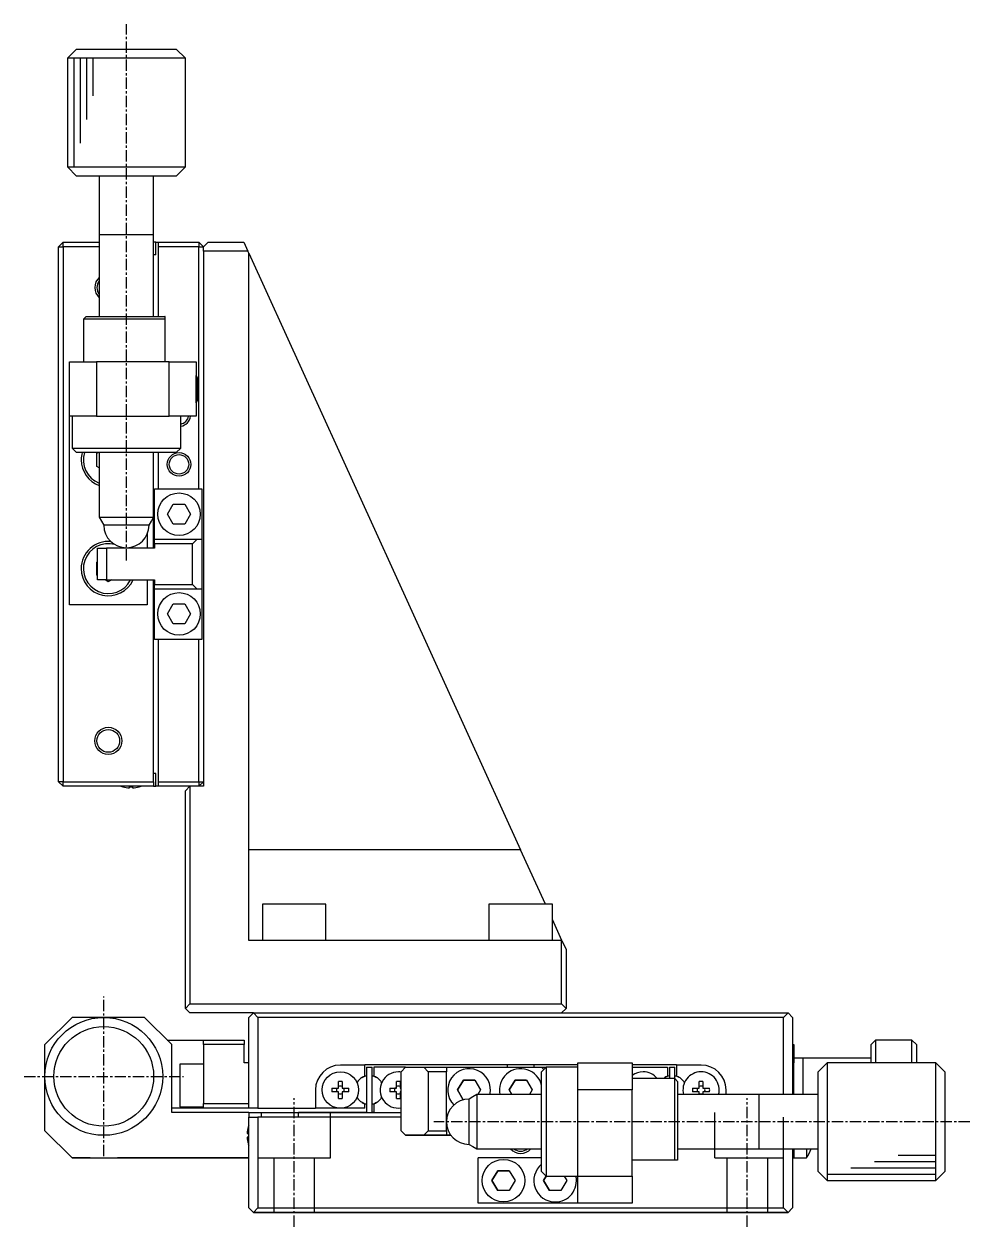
# Model space of a CAD drawing. Extents: x 90 to 322, y 48 to 325.
# Drawn here: x 217.9 to 322.3, y 73.9 to 206.5 of the extents above; entities that cross this region are included whole.
import ezdxf

# ---------------------------------------------------------------- set-up
doc = ezdxf.new("R2010")
doc.units = 0
doc.linetypes.add('CENTER', pattern=[2, 1.25, -0.25, 0.25, -0.25])
doc.layers.get('0').update_dxf_attribs({"linetype": 'CONTINUOUS'})
doc.layers.add('CENTER', color=1, linetype='CENTER')

# ---------------------------------------------------------------- blocks, each defined once
blk = doc.blocks.new('AID2126')
at = {"color": 7, "linetype": 'CONTINUOUS'}
blk.add_line((252.59, 195.51), (252.59, 183.51), dxfattribs=at)
at = {"color": 3, "linetype": 'CONTINUOUS'}
for p, q in [((253.29, 195.51), (253.29, 183.51)), ((253.99, 195.51), (253.99, 186.122436)), ((254.69, 195.51), (254.69, 188.734871)), ((255.39, 195.51), (255.39, 191.347307))]:
    blk.add_line(p, q, dxfattribs=at)
blk = doc.blocks.new('AID4802')
at = {"color": 3, "linetype": 'CONTINUOUS'}
for p, q in [((344.227307, 74.51), (348.39, 74.51)), ((339.002436, 73.11), (348.39, 73.11)), ((341.614871, 73.81), (348.39, 73.81)), ((336.39, 72.41), (348.39, 72.41))]:
    blk.add_line(p, q, dxfattribs=at)
at = {"color": 7, "linetype": 'CONTINUOUS'}
blk.add_line((336.39, 71.71), (348.39, 71.71), dxfattribs=at)

msp = doc.modelspace()

# ---------------------------------------------------------------- linework, layer by layer
at = {"color": 7, "linetype": 'CONTINUOUS'}
for p, q in [((223.72, 203.79), (222.72, 202.79)), ((223.72, 203.79), (234.72, 203.79)), ((235.72, 202.79), (234.72, 203.79)), ((235.72, 202.79), (222.72, 202.79)), ((235.72, 190.79), (235.72, 202.79)), ((222.72, 190.79), (229.22, 190.79)), ((222.72, 190.79), (223.72, 189.79)), ((229.22, 189.79), (223.72, 189.79)), ((226.22, 189.79), (226.22, 183.29)), ((229.22, 190.79), (235.72, 190.79)), ((234.72, 189.79), (229.22, 189.79)), ((232.22, 183.29), (232.22, 189.79)), ((234.72, 189.79), (235.72, 190.79)), ((226.22, 183.29), (226.22, 174.29)), ((229.12, 183.29), (226.22, 183.29)), ((226.22, 183.29), (226.22, 183.28)), ((226.22, 183.29), (226.22, 183.29)), ((229.22, 183.29), (229.12, 183.29)), ((229.32, 183.29), (229.22, 183.29)), ((232.22, 183.29), (229.32, 183.29)), ((232.22, 174.29), (232.22, 183.29)), ((232.22, 183.28), (232.22, 183.29)), ((232.22, 183.29), (232.22, 183.29)), ((221.72, 181.99), (222.22, 182.49)), ((221.72, 122.99), (221.72, 181.99)), ((221.72, 181.99), (222.22, 181.99)), ((222.22, 182.49), (226.22, 182.49)), ((222.22, 181.99), (222.22, 182.49)), ((222.22, 181.99), (222.22, 122.99)), ((226.22, 181.99), (222.22, 181.99)), ((232.47, 182.49), (232.22, 182.49)), ((232.47, 182.49), (232.72, 182.49)), ((232.47, 181.09), (232.47, 182.49)), ((232.72, 182.49), (237.22, 182.49)), ((232.72, 182.49), (232.72, 181.99)), ((237.22, 181.99), (232.72, 181.99)), ((232.72, 181.99), (232.72, 174.29)), ((237.22, 182.49), (237.72, 181.99)), ((237.22, 182.49), (237.22, 181.99)), ((237.22, 155.29), (237.22, 181.99)), ((237.22, 181.99), (237.72, 181.99)), ((238.22, 182.49), (237.72, 181.99)), ((237.72, 181.49), (237.72, 181.99)), ((238.22, 182.49), (242.18, 182.49)), ((242.18, 182.49), (242.63, 181.49)), ((232.47, 181.09), (232.22, 181.09)), ((237.72, 181.49), (237.72, 122.49)), ((242.63, 181.49), (237.72, 181.49)), ((242.72, 181.29), (242.63, 181.49)), ((242.72, 181.29), (272.71, 115.49)), ((242.72, 179.49), (242.72, 181.29)), ((242.72, 179.14), (242.72, 179.49)), ((242.72, 175.84), (242.72, 179.14)), ((226.18, 178.17), (226.22, 177.91)), ((226.22, 177.06), (226.18, 176.8)), ((242.72, 175.49), (242.72, 175.84)), ((242.72, 129.49), (242.72, 175.49)), ((224.77, 174.29), (224.47, 173.99)), ((233.45, 173.99), (224.47, 173.99)), ((224.47, 173.99), (224.47, 169.29)), ((224.77, 174.29), (233.46, 174.29)), ((233.46, 174.29), (233.45, 173.99)), ((233.45, 173.99), (233.45, 169.29)), ((233.48, 174.29), (233.46, 174.29)), ((233.49, 173.99), (233.48, 174.29)), ((233.49, 169.29), (233.49, 173.99)), ((222.92, 169.29), (225.92, 169.29)), ((222.92, 163.29), (222.92, 169.29)), ((233.92, 169.29), (225.92, 169.29)), ((225.92, 169.29), (225.92, 163.29)), ((233.92, 169.29), (236.92, 169.29)), ((233.92, 163.29), (233.92, 169.29)), ((236.92, 169.29), (236.92, 163.29)), ((236.93, 167.79), (236.92, 167.79)), ((236.93, 164.79), (236.93, 167.79)), ((237.06, 167.54), (236.93, 167.79)), ((237.06, 165.04), (237.06, 167.54)), ((236.92, 164.79), (236.93, 164.79)), ((236.93, 164.79), (237.06, 165.04)), ((222.92, 142.49), (222.92, 163.29)), ((225.92, 163.29), (222.92, 163.29)), ((223.22, 163.29), (223.22, 159.79)), ((225.92, 163.29), (233.92, 163.29)), ((236.92, 163.29), (233.92, 163.29)), ((235.22, 159.79), (235.22, 163.29)), ((223.22, 159.79), (235.22, 159.79)), ((223.22, 159.79), (223.72, 159.29)), ((234.72, 159.29), (223.72, 159.29)), ((225.97, 159.21), (226.11, 159.29)), ((225.97, 157.76), (225.97, 159.21)), ((226.22, 159.29), (226.22, 152.15)), ((232.22, 152.15), (232.22, 159.29)), ((232.72, 159.29), (232.72, 155.29)), ((234.72, 159.29), (235.22, 159.79)), ((226.22, 157.62), (225.97, 157.76)), ((232.32, 155.29), (237.52, 155.29)), ((232.32, 149.74), (232.32, 155.29)), ((237.52, 155.29), (237.52, 149.74)), ((233.75, 152.49), (234.39, 153.59)), ((234.39, 153.59), (235.66, 153.59)), ((235.66, 153.59), (236.29, 152.49)), ((226.22, 152.15), (229.22, 152.15)), ((226.22, 152.15), (226.47, 151.72)), ((226.47, 151.72), (226.72, 151.29)), ((229.22, 151.29), (226.72, 151.29)), ((229.22, 152.15), (232.22, 152.15)), ((231.72, 151.29), (229.22, 151.29)), ((231.72, 151.29), (231.97, 151.72)), ((231.97, 151.72), (232.22, 152.15)), ((232.22, 148.74), (232.22, 152.15)), ((234.39, 151.39), (233.75, 152.49)), ((235.66, 151.39), (234.39, 151.39)), ((236.29, 152.49), (235.66, 151.39)), ((231.52, 150.31), (231.52, 148.74)), ((226.02, 145.24), (226.02, 148.74)), ((226.02, 148.74), (227.02, 148.74)), ((232.32, 148.74), (227.02, 148.74)), ((227.02, 148.74), (227.02, 145.24)), ((232.32, 149.74), (237.02, 149.74)), ((232.32, 149.24), (232.32, 149.74)), ((236.52, 149.24), (232.32, 149.24)), ((232.32, 149.24), (232.32, 148.74)), ((237.02, 149.74), (236.52, 149.24)), ((236.52, 144.74), (236.52, 149.24)), ((237.02, 149.74), (237.52, 149.74)), ((237.52, 149.74), (237.52, 144.24)), ((225.97, 147.21), (226.02, 147.24)), ((225.97, 145.76), (225.97, 147.21)), ((226.02, 145.73), (225.97, 145.76)), ((227.02, 145.24), (226.02, 145.24)), ((227.22, 145.04), (226.89, 145.24)), ((227.02, 145.24), (232.32, 145.24)), ((227.56, 145.24), (227.22, 145.04)), ((231.52, 145.24), (231.52, 142.49)), ((232.22, 122.99), (232.22, 145.24)), ((232.32, 145.24), (232.32, 144.74)), ((232.32, 144.74), (236.52, 144.74)), ((232.32, 144.24), (232.32, 144.74)), ((236.52, 144.74), (237.02, 144.24)), ((237.02, 144.24), (232.32, 144.24)), ((232.32, 138.69), (232.32, 144.24)), ((237.52, 144.24), (237.02, 144.24)), ((237.52, 144.24), (237.52, 138.69)), ((231.52, 142.49), (222.92, 142.49)), ((233.75, 141.49), (234.39, 142.59)), ((234.39, 142.59), (235.66, 142.59)), ((235.66, 142.59), (236.29, 141.49)), ((234.39, 140.39), (233.75, 141.49)), ((236.29, 141.49), (235.66, 140.39)), ((235.66, 140.39), (234.39, 140.39)), ((237.52, 138.69), (232.32, 138.69)), ((232.72, 138.69), (232.72, 122.99)), ((237.22, 122.99), (237.22, 138.69)), ((242.72, 129.14), (242.72, 129.49)), ((242.72, 125.84), (242.72, 129.14)), ((242.72, 125.49), (242.72, 125.84)), ((242.72, 105.49), (242.72, 125.49)), ((232.47, 123.89), (232.22, 123.89)), ((232.47, 122.49), (232.47, 123.89)), ((222.22, 122.49), (221.72, 122.99)), ((222.22, 122.99), (221.72, 122.99)), ((222.22, 122.99), (232.22, 122.99)), ((222.22, 122.49), (222.22, 122.99)), ((232.22, 122.49), (222.22, 122.49)), ((228.83, 122.41), (228.84, 122.42)), ((229.54, 122.3), (229.54, 122.42)), ((229.9, 122.42), (229.9, 122.3)), ((230.61, 122.42), (230.61, 122.41)), ((232.22, 122.99), (232.22, 122.49)), ((232.22, 122.49), (232.47, 122.49)), ((232.72, 122.49), (232.47, 122.49)), ((232.72, 122.99), (237.22, 122.99)), ((232.72, 122.99), (232.72, 122.49)), ((236.22, 122.49), (232.72, 122.49)), ((235.72, 121.99), (236.22, 122.49)), ((236.22, 122.49), (236.22, 98.49)), ((237.72, 122.49), (236.22, 122.49)), ((237.22, 122.49), (237.72, 122.99)), ((237.22, 122.99), (237.72, 122.99)), ((237.22, 122.99), (237.22, 122.49)), ((235.72, 97.99), (235.72, 121.99)), ((275.44, 109.49), (272.71, 115.49)), ((251.22, 109.49), (244.22, 109.49)), ((244.22, 109.49), (244.22, 105.49)), ((251.22, 105.49), (251.22, 109.49)), ((276.22, 109.49), (269.22, 109.49)), ((269.22, 109.49), (269.22, 105.49)), ((276.22, 105.49), (276.22, 109.49)), ((277.27, 105.49), (276.22, 107.78)), ((277.22, 105.49), (242.72, 105.49)), ((277.22, 98.49), (277.22, 105.49)), ((277.22, 105.49), (277.27, 105.49)), ((277.27, 105.49), (277.72, 104.49)), ((277.72, 104.49), (277.72, 97.99)), ((236.22, 98.49), (235.72, 97.99)), ((236.22, 98.49), (277.22, 98.49)), ((277.72, 97.99), (277.22, 98.49)), ((223.22, 96.99), (220.22, 93.99)), ((226.72, 96.99), (223.22, 96.99)), ((231.22, 96.99), (226.72, 96.99)), ((234.22, 93.99), (231.22, 96.99)), ((235.72, 97.99), (236.22, 97.49)), ((243.22, 97.49), (236.22, 97.49)), ((242.72, 96.99), (243.22, 97.49)), ((242.72, 86.99), (242.72, 96.99)), ((243.22, 97.49), (302.22, 97.49)), ((243.22, 97.49), (243.72, 96.99)), ((301.72, 96.99), (243.72, 96.99)), ((243.72, 96.99), (243.72, 86.99)), ((277.22, 97.49), (277.72, 97.99)), ((301.72, 96.99), (302.22, 97.49)), ((301.72, 88.49), (301.72, 96.99)), ((302.22, 97.49), (302.72, 96.99)), ((302.72, 96.99), (302.72, 88.49)), ((233.72, 94.49), (237.72, 94.49)), ((237.72, 94.49), (242.22, 94.49)), ((237.72, 93.99), (237.72, 94.49)), ((242.22, 94.49), (242.22, 93.99)), ((311.87, 94.49), (311.37, 93.99)), ((315.87, 94.49), (311.87, 94.49)), ((311.87, 94.49), (311.87, 91.99)), ((316.37, 93.99), (315.87, 94.49)), ((315.87, 91.99), (315.87, 94.49)), ((220.22, 90.49), (220.22, 93.99)), ((234.22, 86.49), (234.22, 93.99)), ((237.72, 93.99), (237.72, 87.49)), ((242.22, 93.99), (237.72, 93.99)), ((242.22, 91.99), (242.22, 93.99)), ((302.72, 93.99), (302.87, 93.99)), ((302.87, 93.99), (302.87, 91.99)), ((311.37, 91.99), (311.37, 93.99)), ((311.37, 92.49), (311.37, 93.99)), ((316.37, 93.99), (316.37, 91.99)), ((235.12, 91.84), (235.12, 89.49)), ((237.72, 91.84), (235.12, 91.84)), ((242.72, 91.99), (242.22, 91.99)), ((255.52, 91.74), (252.82, 91.74)), ((255.52, 91.79), (270.72, 91.79)), ((255.52, 91.74), (255.52, 91.79)), ((255.52, 90.53), (255.52, 91.74)), ((270.72, 91.79), (274.72, 91.79)), ((271.22, 91.79), (271.22, 91.49)), ((274.22, 91.49), (274.22, 91.79)), ((274.72, 91.79), (279.02, 91.79)), ((279.02, 91.99), (285.02, 91.99)), ((279.02, 88.99), (279.02, 91.99)), ((285.02, 91.99), (285.02, 88.99)), ((285.02, 91.79), (289.92, 91.79)), ((289.92, 91.74), (289.92, 91.79)), ((289.92, 91.74), (289.92, 90.53)), ((292.62, 91.74), (289.92, 91.74)), ((303.87, 92.49), (302.87, 92.49)), ((302.87, 88.49), (302.87, 91.99)), ((311.37, 92.49), (303.87, 92.49)), ((303.87, 88.49), (303.87, 92.49)), ((303.87, 88.49), (303.87, 92.49)), ((306.52, 91.99), (305.52, 90.99)), ((318.52, 91.99), (306.52, 91.99)), ((306.52, 91.99), (306.52, 85.43)), ((311.37, 91.99), (311.37, 92.49)), ((311.37, 91.99), (311.37, 92.49)), ((318.52, 78.99), (318.52, 91.99)), ((319.52, 90.99), (318.52, 91.99)), ((220.22, 84.49), (220.22, 90.49)), ((255.23, 90.36), (255.52, 90.53)), ((255.72, 91.49), (255.72, 86.49)), ((255.72, 91.49), (256.32, 91.49)), ((256.32, 86.49), (256.32, 91.49)), ((260.02, 91.49), (256.52, 91.49)), ((256.52, 91.49), (256.52, 90.53)), ((256.52, 90.53), (256.82, 90.36)), ((256.52, 90.53), (256.82, 90.36)), ((260.02, 91.49), (259.52, 90.99)), ((259.52, 84.49), (259.52, 90.99)), ((260.02, 91.49), (262.02, 91.49)), ((262.02, 91.49), (264.52, 91.49)), ((262.52, 90.99), (262.02, 91.49)), ((262.52, 90.99), (262.52, 84.49)), ((264.52, 90.99), (262.52, 90.99)), ((264.52, 91.49), (275.02, 91.49)), ((264.52, 91.49), (264.52, 90.99)), ((264.52, 84.49), (264.52, 90.99)), ((275.52, 91.49), (275.02, 90.99)), ((275.27, 91.24), (275.02, 91.49)), ((275.02, 91.49), (275.52, 91.49)), ((275.02, 79.99), (275.02, 90.99)), ((275.52, 91.49), (275.52, 79.49)), ((279.02, 91.49), (275.52, 91.49)), ((285.02, 91.49), (288.92, 91.49)), ((289.72, 90.24), (285.02, 90.24)), ((288.92, 90.53), (288.63, 90.36)), ((288.92, 90.53), (288.63, 90.36)), ((288.92, 91.49), (288.92, 90.53)), ((289.12, 91.49), (289.72, 91.49)), ((289.12, 91.49), (289.12, 90.24)), ((289.72, 90.24), (289.72, 91.49)), ((289.72, 81.24), (289.72, 90.24)), ((290.02, 89.94), (289.72, 90.24)), ((290.22, 90.36), (289.92, 90.53)), ((305.52, 85.44), (305.52, 90.99)), ((319.52, 90.99), (319.52, 79.99)), ((235.12, 89.49), (235.12, 87.14)), ((250.07, 88.99), (250.07, 86.99)), ((251.89, 89.19), (252.62, 89.19)), ((252.62, 89.19), (252.62, 89.91)), ((253.02, 89.91), (253.02, 89.19)), ((253.02, 89.19), (253.75, 89.19)), ((258.29, 89.19), (258.84, 89.19)), ((258.29, 89.19), (259.02, 89.19)), ((259.02, 89.19), (258.84, 89.19)), ((259.02, 89.19), (259.02, 89.91)), ((259.42, 89.91), (259.42, 89.19)), ((259.52, 89.19), (259.42, 89.19)), ((259.42, 89.19), (259.52, 89.19)), ((266.39, 90.09), (265.75, 88.99)), ((265.75, 88.99), (266.39, 90.09)), ((265.75, 88.99), (266.38, 87.9)), ((266.38, 87.9), (265.75, 88.99)), ((267.66, 90.09), (266.39, 90.09)), ((266.39, 90.09), (267.66, 90.09)), ((267.66, 90.09), (268.29, 88.99)), ((268.29, 88.99), (268, 88.49)), ((272.09, 90.09), (271.45, 88.99)), ((271.45, 88.99), (272.09, 90.09)), ((271.45, 88.99), (271.74, 88.49)), ((271.74, 88.49), (271.45, 88.99)), ((273.36, 90.09), (272.09, 90.09)), ((272.09, 90.09), (273.36, 90.09)), ((273.36, 90.09), (273.99, 88.99)), ((273.99, 88.99), (273.7, 88.49)), ((279.02, 79.49), (279.02, 88.99)), ((285.02, 88.99), (279.02, 88.99)), ((285.02, 79.49), (285.02, 88.99)), ((290.02, 89.94), (290.02, 81.24)), ((291.69, 89.19), (292.42, 89.19)), ((292.42, 89.19), (292.42, 89.91)), ((292.82, 89.91), (292.82, 89.19)), ((292.82, 89.19), (293.55, 89.19)), ((295.37, 88.49), (295.37, 88.99)), ((252.62, 88.79), (251.89, 88.79)), ((252.62, 88.06), (252.62, 88.79)), ((253.75, 88.79), (253.02, 88.79)), ((253.02, 88.79), (253.02, 88.06)), ((255.52, 87.44), (255.23, 87.61)), ((256.82, 87.61), (256.52, 87.44)), ((259.02, 88.79), (258.29, 88.79)), ((259.02, 88.06), (259.02, 88.79)), ((259.52, 88.79), (259.42, 88.79)), ((259.42, 88.79), (259.42, 88.06)), ((267.45, 88.24), (267.02, 87.99)), ((267.02, 85.46), (267.02, 87.99)), ((267.89, 88.49), (267.45, 88.24)), ((275.02, 88.49), (267.89, 88.49)), ((267.89, 88.49), (267.89, 85.46)), ((299.02, 88.49), (290.02, 88.49)), ((292.42, 88.79), (291.69, 88.79)), ((292.42, 88.49), (292.42, 88.79)), ((293.55, 88.79), (292.82, 88.79)), ((292.82, 88.79), (292.82, 88.49)), ((305.52, 88.49), (299.02, 88.49)), ((299.02, 85.56), (299.02, 88.49)), ((299.02, 88.49), (299.02, 88.49)), ((299.03, 88.49), (299.02, 88.49)), ((237.72, 86.99), (234.22, 86.99)), ((242.72, 86.49), (234.22, 86.49)), ((235.12, 87.14), (237.72, 87.14)), ((237.72, 87.49), (242.72, 87.49)), ((237.72, 86.99), (237.72, 87.49)), ((242.72, 86.99), (237.72, 86.99)), ((243.72, 86.99), (242.72, 86.99)), ((242.72, 86.49), (244.12, 86.49)), ((242.72, 86.49), (242.72, 85.99)), ((243.72, 86.99), (250.07, 86.99)), ((244.12, 86.49), (248.22, 86.49)), ((244.12, 85.99), (244.12, 86.49)), ((255.72, 86.49), (248.22, 86.49)), ((248.22, 86.49), (255.72, 86.49)), ((248.22, 85.99), (248.22, 86.49)), ((252.82, 86.99), (250.07, 86.99)), ((255.52, 86.99), (252.82, 86.99)), ((255.52, 86.99), (255.52, 87.44)), ((255.72, 86.49), (256.32, 86.49)), ((256.52, 86.49), (256.32, 86.49)), ((256.32, 86.49), (256.52, 86.49)), ((256.52, 87.44), (256.52, 86.49)), ((256.52, 86.49), (259.52, 86.49)), ((242.67, 84.94), (242.67, 84.91)), ((242.72, 75.99), (242.72, 85.99)), ((242.72, 85.99), (243.72, 85.99)), ((243.72, 85.99), (243.72, 75.99)), ((259.52, 85.99), (243.72, 85.99)), ((267.02, 82.99), (267.02, 85.46)), ((267.89, 85.46), (267.89, 82.49)), ((299.02, 85.49), (299.02, 85.56)), ((299.02, 85.36), (299.02, 85.49)), ((299.02, 82.49), (299.02, 85.36)), ((305.52, 79.99), (305.52, 85.44)), ((306.52, 85.43), (306.52, 78.99)), ((223.22, 81.49), (220.22, 84.49)), ((220.22, 84.49), (223.22, 81.49)), ((242.53, 84.19), (242.67, 84.19)), ((242.67, 83.79), (242.53, 83.79)), ((242.67, 84.19), (242.67, 83.79)), ((260.02, 83.99), (259.52, 84.49)), ((259.52, 84.49), (260.02, 83.99)), ((260.02, 83.99), (264.52, 83.99)), ((262.02, 83.99), (260.02, 83.99)), ((262.02, 83.99), (262.52, 84.49)), ((264.52, 83.99), (262.02, 83.99)), ((262.52, 84.49), (264.52, 84.49)), ((264.52, 84.49), (264.52, 83.99)), ((264.52, 83.99), (265.02, 83.99)), ((265.02, 83.99), (264.52, 83.99)), ((242.67, 83.06), (242.67, 83.04)), ((267.02, 82.99), (267.45, 82.74)), ((267.45, 82.74), (267.89, 82.49)), ((267.89, 82.49), (275.02, 82.49)), ((290.02, 82.49), (299.02, 82.49)), ((299.02, 82.49), (305.52, 82.49)), ((299.02, 82.49), (299.02, 82.49)), ((299.02, 82.49), (299.03, 82.49)), ((301.72, 75.99), (301.72, 82.49)), ((302.72, 82.49), (302.72, 75.99)), ((302.87, 82.49), (302.87, 81.49)), ((304.26, 82.49), (304.26, 81.49)), ((223.22, 81.49), (242.72, 81.49)), ((225.22, 81.49), (223.22, 81.49)), ((235.72, 81.49), (228.22, 81.49)), ((242.72, 81.49), (235.72, 81.49)), ((275.02, 81.49), (268.02, 81.49)), ((268.02, 76.49), (268.02, 81.49)), ((289.72, 81.24), (285.02, 81.24)), ((290.02, 81.24), (289.72, 81.24)), ((302.72, 81.49), (302.87, 81.49)), ((302.87, 81.49), (302.72, 81.49)), ((302.87, 81.49), (304.26, 81.49)), ((270.19, 80.09), (269.55, 78.99)), ((269.55, 78.99), (270.19, 80.09)), ((271.46, 80.09), (270.19, 80.09)), ((270.19, 80.09), (271.46, 80.09)), ((271.46, 80.09), (272.09, 78.99)), ((275.02, 79.99), (275.52, 79.49)), ((305.52, 79.99), (306.52, 78.99)), ((318.52, 78.99), (319.52, 79.99)), ((269.55, 78.99), (270.19, 77.89)), ((270.19, 77.89), (269.55, 78.99)), ((272.09, 78.99), (271.46, 77.89)), ((275.54, 79.49), (275.25, 78.99)), ((275.25, 78.99), (275.54, 79.49)), ((275.25, 78.99), (275.89, 77.89)), ((275.89, 77.89), (275.25, 78.99)), ((275.52, 79.49), (279.02, 79.49)), ((277.79, 78.99), (277.16, 77.89)), ((277.5, 79.49), (277.79, 78.99)), ((279.02, 79.49), (285.02, 79.49)), ((279.02, 76.49), (279.02, 79.49)), ((285.02, 79.49), (285.02, 76.49)), ((271.46, 77.89), (270.19, 77.89)), ((277.16, 77.89), (275.89, 77.89)), ((242.72, 75.99), (243.22, 75.49)), ((243.22, 75.49), (242.72, 75.99)), ((243.22, 75.49), (242.87, 75.84)), ((242.87, 75.84), (243.22, 75.49)), ((243.72, 75.99), (243.22, 75.49)), ((243.72, 75.99), (301.72, 75.99)), ((279.02, 76.49), (268.02, 76.49)), ((279.02, 76.49), (268.02, 76.49)), ((285.02, 76.49), (279.02, 76.49)), ((280.52, 76.49), (279.02, 76.49)), ((285.02, 76.49), (283.52, 76.49)), ((302.22, 75.49), (301.72, 75.99)), ((302.22, 75.49), (302.72, 75.99)), ((302.72, 75.99), (302.22, 75.49)), ((302.22, 75.49), (302.57, 75.84)), ((302.57, 75.84), (302.22, 75.49)), ((243.22, 75.49), (302.22, 75.49)), ((302.22, 75.49), (243.22, 75.49)), ((245.47, 75.49), (249.97, 75.49)), ((245.47, 75.49), (247.72, 75.49)), ((247.72, 75.49), (249.97, 75.49)), ((295.47, 75.49), (299.97, 75.49)), ((295.47, 75.49), (297.72, 75.49)), ((297.72, 75.49), (299.97, 75.49))]:
    msp.add_line(p, q, dxfattribs=at)
at = {"color": 9, "linetype": 'CONTINUOUS'}
for p, q in [((226.37, 183.29), (226.22, 183.29)), ((229.22, 183.29), (226.37, 183.29)), ((232.07, 183.29), (229.22, 183.29)), ((232.22, 183.29), (232.07, 183.29)), ((232.22, 183.29), (232.22, 183.29)), ((272.71, 115.49), (242.72, 115.49)), ((302.87, 91.99), (302.72, 91.99))]:
    msp.add_line(p, q, dxfattribs=at)
at = {"color": 3, "linetype": 'CONTINUOUS'}
for p, q in [((251.72, 81.49), (251.72, 86.49)), ((294.12, 81.49), (294.12, 86.49)), ((294.12, 81.49), (294.12, 86.49)), ((301.72, 81.49), (301.72, 85.99)), ((243.72, 81.49), (247.72, 81.49)), ((245.47, 81.49), (245.47, 75.49)), ((247.72, 81.49), (251.72, 81.49)), ((249.97, 75.49), (249.97, 81.49)), ((294.12, 81.49), (301.72, 81.49)), ((295.47, 81.49), (295.47, 75.49)), ((299.97, 75.49), (299.97, 81.49))]:
    msp.add_line(p, q, dxfattribs=at)
at = {"color": 7, "linetype": 'CONTINUOUS'}
msp.add_polyline3d([(229.54, 122.42, 0), (229.54, 122.42, 0), (229.55, 122.42, 0), (229.55, 122.42, 0), (229.55, 122.42, 0), (229.56, 122.42, 0), (229.56, 122.42, 0), (229.56, 122.42, 0), (229.56, 122.42, 0), (229.57, 122.42, 0), (229.57, 122.42, 0), (229.57, 122.42, 0), (229.57, 122.41, 0), (229.58, 122.41, 0), (229.58, 122.41, 0), (229.58, 122.41, 0), (229.59, 122.41, 0), (229.59, 122.41, 0), (229.59, 122.41, 0), (229.59, 122.41, 0), (229.6, 122.41, 0), (229.6, 122.41, 0), (229.6, 122.41, 0), (229.61, 122.41, 0), (229.61, 122.41, 0), (229.61, 122.41, 0), (229.62, 122.41, 0), (229.62, 122.41, 0), (229.62, 122.41, 0), (229.62, 122.41, 0), (229.63, 122.41, 0), (229.63, 122.41, 0), (229.63, 122.41, 0), (229.63, 122.41, 0), (229.64, 122.41, 0), (229.64, 122.41, 0), (229.64, 122.41, 0), (229.65, 122.41, 0), (229.65, 122.41, 0), (229.65, 122.41, 0), (229.65, 122.41, 0), (229.66, 122.41, 0), (229.66, 122.41, 0), (229.66, 122.41, 0), (229.66, 122.41, 0), (229.67, 122.41, 0), (229.67, 122.41, 0), (229.67, 122.41, 0), (229.68, 122.41, 0), (229.68, 122.41, 0), (229.68, 122.41, 0), (229.69, 122.41, 0), (229.69, 122.41, 0), (229.69, 122.41, 0), (229.69, 122.41, 0), (229.7, 122.41, 0), (229.7, 122.41, 0), (229.7, 122.41, 0), (229.71, 122.41, 0), (229.71, 122.41, 0), (229.71, 122.41, 0), (229.71, 122.41, 0), (229.72, 122.41, 0), (229.72, 122.41, 0), (229.72, 122.41, 0), (229.72, 122.41, 0), (229.73, 122.41, 0), (229.73, 122.41, 0), (229.73, 122.41, 0), (229.74, 122.41, 0), (229.74, 122.41, 0), (229.74, 122.41, 0), (229.74, 122.41, 0), (229.75, 122.41, 0), (229.75, 122.41, 0), (229.75, 122.41, 0), (229.76, 122.41, 0), (229.76, 122.41, 0), (229.76, 122.41, 0), (229.76, 122.41, 0), (229.77, 122.41, 0), (229.77, 122.41, 0), (229.77, 122.41, 0), (229.78, 122.41, 0), (229.78, 122.41, 0), (229.78, 122.41, 0), (229.78, 122.41, 0), (229.79, 122.41, 0), (229.79, 122.41, 0), (229.79, 122.41, 0), (229.79, 122.41, 0), (229.8, 122.41, 0), (229.8, 122.41, 0), (229.8, 122.41, 0), (229.81, 122.41, 0), (229.81, 122.41, 0), (229.81, 122.41, 0), (229.81, 122.41, 0), (229.82, 122.41, 0), (229.82, 122.41, 0), (229.82, 122.41, 0), (229.83, 122.41, 0), (229.83, 122.41, 0), (229.83, 122.41, 0), (229.83, 122.41, 0), (229.84, 122.41, 0), (229.84, 122.41, 0), (229.84, 122.41, 0), (229.85, 122.41, 0), (229.85, 122.41, 0), (229.85, 122.41, 0), (229.85, 122.41, 0), (229.86, 122.41, 0), (229.86, 122.41, 0), (229.86, 122.41, 0), (229.87, 122.41, 0), (229.87, 122.41, 0), (229.87, 122.42, 0), (229.87, 122.42, 0), (229.88, 122.42, 0), (229.88, 122.42, 0), (229.88, 122.42, 0), (229.88, 122.42, 0), (229.89, 122.42, 0), (229.89, 122.42, 0), (229.89, 122.42, 0), (229.9, 122.42, 0), (229.9, 122.42, 0), (229.9, 122.42, 0)], dxfattribs=at)
at = {"color": 3, "linetype": 'CONTINUOUS'}
for centre, radius in [((235.02, 157.99), 1.3), ((227.22, 127.49), 1.5)]:
    msp.add_circle(centre, radius, dxfattribs=at)
at = {"color": 7, "linetype": 'CONTINUOUS'}
for centre, radius in [((235.02, 157.99), 1.07), ((235.02, 152.49), 2.35), ((235.02, 141.49), 2.35), ((227.22, 127.49), 1.25), ((226.72, 90.49), 6.5), ((226.72, 90.49), 5.5), ((252.82, 88.99), 2), ((270.82, 78.99), 2.35)]:
    msp.add_circle(centre, radius, dxfattribs=at)
at = {"color": 3, "linetype": 'CONTINUOUS'}
for centre, radius, start, end in [((227.22, 177.49), 1.5, 131.8103, 228.1897), ((235.02, 163.49), 1.3, 278.8499, 351.1501)]:
    msp.add_arc(centre, radius, start, end, dxfattribs=at)
at = {"color": 7, "linetype": 'CONTINUOUS'}
for centre, radius, start, end in [((227.22, 177.49), 1.25, 144.1964, 216.8699), ((235.02, 163.49), 1.07, 280.7222, 349.2778), ((227.22, 158.49), 3, 164.534, 180), ((227.22, 158.49), 2.75, 163.0876, 248.6763), ((227.22, 158.49), 3, 180, 250.5288), ((229.22, 151.29), 2.5, 180, 0), ((227.22, 146.49), 3, 84.6711, 180), ((227.22, 146.49), 2.75, 74.9233, 332.9643), ((227.22, 146.49), 2.75, 54.9032, 59.9397), ((227.22, 146.49), 3, 48.5904, 50.0892), ((227.22, 146.49), 3, 180, 335.3757), ((229.72, 125.49), 3.2, 249.6359, 253.8775), ((229.72, 125.49), 3.19, 253.8933, 266.7703), ((229.72, 125.49), 3.19, 273.2297, 286.1067), ((229.72, 125.49), 3.2, 286.1225, 290.3641), ((252.82, 88.99), 2.75, 90, 180), ((292.62, 88.99), 2.75, 0, 90), ((256.02, 88.99), 1.59, 120, 135), ((256.02, 88.99), 1.59, 100.8931, 120), ((256.02, 88.99), 1.59, 60, 79.107), ((256.02, 88.99), 1.59, 45, 60), ((259.22, 88.99), 2, 90, 278.6269), ((259.22, 88.99), 2, 81.3731, 90), ((267.02, 88.99), 2.35, 347.7155, 224.4636), ((272.72, 88.99), 2.35, 11.8403, 192.2845), ((286.22, 88.99), 2, 90, 126.8699), ((286.22, 88.99), 2, 38.6822, 90), ((289.42, 88.99), 1.59, 120, 128.0567), ((289.42, 88.99), 1.59, 100.8931, 120), ((289.42, 88.99), 1.59, 60, 79.107), ((289.42, 88.99), 1.59, 45, 60), ((292.62, 88.99), 2, 90, 194.4775), ((292.62, 88.99), 2, 345.5225, 90), ((252.82, 88.99), 0.95, 167.8468, 192.1532), ((252.82, 88.99), 0.435, 152.6335, 207.3665), ((252.82, 88.99), 0.95, 77.8468, 102.1532), ((252.82, 88.99), 0.435, 62.6335, 117.3665), ((252.82, 88.99), 0.435, 332.6335, 27.3665), ((252.82, 88.99), 0.95, 347.8468, 12.1532), ((256.02, 88.99), 1.59, 134.9998, 149.5668), ((256.14, 88.87), 1.75, 135, 148.1185), ((256.02, 88.99), 1.59, 30.4333, 44.9997), ((255.91, 88.87), 1.75, 31.8815, 45), ((259.22, 88.99), 0.95, 167.8468, 192.1532), ((259.22, 88.99), 0.435, 152.6335, 207.3665), ((259.22, 88.99), 0.95, 77.8468, 102.1532), ((259.22, 88.99), 0.435, 62.6335, 117.3665), ((289.42, 88.99), 1.59, 30.4333, 44.9997), ((289.31, 88.87), 1.75, 31.8815, 45), ((292.62, 88.99), 0.95, 167.8468, 192.1532), ((292.62, 88.99), 0.435, 152.6335, 207.3665), ((292.62, 88.99), 0.95, 77.8468, 102.1532), ((292.62, 88.99), 0.435, 62.6335, 117.3665), ((292.62, 88.99), 0.435, 332.6335, 27.3665), ((292.62, 88.99), 0.95, 347.8468, 12.1532), ((252.82, 88.99), 0.435, 242.6335, 297.3665), ((252.82, 88.99), 0.95, 257.8468, 282.1532), ((256.02, 88.99), 1.59, 210.4332, 225.0003), ((256.14, 89.1), 1.75, 211.8815, 225), ((256.02, 88.99), 1.59, 225, 240), ((256.02, 88.99), 1.59, 240, 259.1069), ((256.02, 88.99), 1.59, 280.893, 300), ((256.02, 88.99), 1.59, 300, 315), ((256.02, 88.99), 1.59, 315, 329.5667), ((255.91, 89.1), 1.75, 315, 328.1185), ((259.22, 88.99), 0.435, 242.6335, 297.3665), ((259.22, 88.99), 0.95, 257.8468, 282.1532), ((267.02, 85.49), 2.5, 90, 180), ((292.62, 88.99), 0.435, 242.6335, 297.3665), ((245.72, 83.99), 3.19, 163.0947, 176.4096), ((245.72, 83.99), 3.2, 159.6359, 162.73), ((267.02, 85.49), 2.5, 180, 270), ((245.72, 83.99), 3.19, 183.5904, 196.9053), ((245.72, 83.99), 3.2, 197.27, 200.3641), ((272.72, 83.49), 1.25, 233.1301, 306.8699), ((300.52, 83.99), 4.5, 326.251, 340.5288), ((276.52, 78.99), 2.35, 129.665, 270), ((276.52, 78.99), 2.35, 270, 12.2845)]:
    msp.add_arc(centre, radius, start, end, dxfattribs=at)
at = {"color": 9, "linetype": 'CONTINUOUS'}
for start, end in [(221.8103, 270), (270, 318.1897)]:
    msp.add_arc((272.72, 83.49), 1.5, start, end, dxfattribs=at)
at = {"layer": 'CENTER', "color": 1, "linetype": 'CENTER'}
for p, q in [((229.22, 147.39), (229.22, 206.55)), ((226.72, 81.69), (226.72, 99.29)), ((217.92, 90.49), (235.52, 90.49)), ((247.72, 73.89), (247.72, 88.09)), ((297.72, 73.89), (297.72, 88.09)), ((322.29, 85.49), (263.12, 85.49))]:
    msp.add_line(p, q, dxfattribs=at)

# ---------------------------------------------------------------- block references
for name in ['AID2126', 'AID4802']:
    msp.add_blockref(name, (-29.87, 7.28))

doc.saveas('drawing.dxf')
